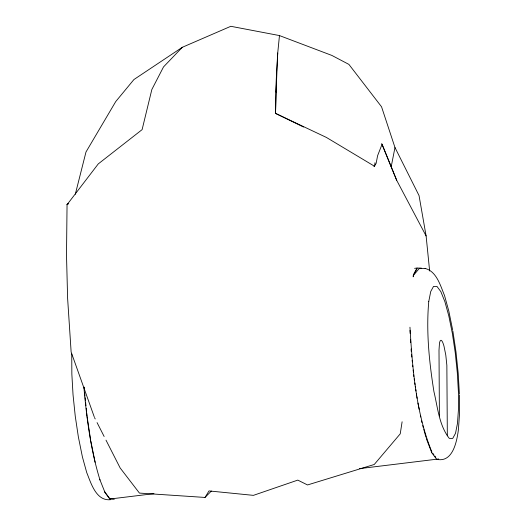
<?xml version="1.0" encoding="UTF-8"?>
<svg xmlns="http://www.w3.org/2000/svg" width="526" height="526" viewBox="0 0 526 526"><rect width="100%" height="100%" fill="white"/><g stroke="black" fill="none" stroke-linecap="round" stroke-linejoin="round"><path stroke-width="0.79" d="M75.297 194.291L85.988 151.988L115.727 101.584L133.926 79.544L182.318 47.287L230.829 26.3L279.464 35.571L277.735 53.001L276.058 92.155M182.318 47.287L163.52 66.914L151.843 89.519L142.105 129.639L98.263 163.908L67.052 204.673L66.506 255.281L67.617 298.367L71.135 352.025L94.187 416.71M277.735 53.001L276.452 74.317L275.539 113.386L303.528 127.029M276.452 74.317L275.539 113.386L326.396 137.431L374.65 166.334L374.972 162.725M402.114 421.78L400.233 433.832L374.249 464.484L307.532 484.952L297.782 480.113L253.414 495.36L209 490.929L205.008 497.445L139.443 493.086L120.145 467.949L106.002 440.157M391.199 166.755L394.973 147.523L381.547 106.785L348.909 64.402L331.873 55.434L279.464 35.571M413.206 276.058L413.515 274.5L417.033 268.056L421.365 268.109M413.14 276.821L413.443 275.256M414.225 273.822L416.96 268.812M374.006 166.637L376.116 163.441L377.609 155.67L382.08 144.236L396.676 180.267L426.113 235.957L429.643 271.008M205.008 497.445L211.353 491.054M68.242 203.68L67.052 204.673L68.288 203.621M67.052 204.673L68.308 203.615M414.587 268.352L417.033 268.056M153.967 493.664L113.997 498.53L109.658 498.477L104.753 491.856M359.534 468.62L438.664 458.974M114.273 499.246L109.934 499.194L105.075 492.652M110.467 499.7C96.002 501.179 90.945 482.881 86.731 472.591L82.411 456.943L78.354 436.863L75.251 416.178L73.035 394.776L71.852 374.111L71.74 353.952M425.199 268.444L419.36 268.378L413.561 275.23L413.331 276.124M425.107 268.418C436.718 271.409 440.459 285.828 444.509 295.474L448.823 311.122L452.715 330.269M431.839 452.84L436.665 459.31C452.985 463.018 456.91 441.038 458.409 429.696L459.494 414.113L459.422 395.013M432.878 453.392L433.851 454.701M434.824 456.009L435.798 457.318M431.905 452.084L431.866 452.005C415.908 412.555 412.542 369.298 409.958 327.211M94.463 417.48L95.206 418.946M97.067 422.602L104.141 436.501M394.973 147.523L419.038 195.573L426.113 235.957M381.672 143.578L396.676 180.267M431.8 452.768L426.356 438.704M99.736 479.344L105.036 492.573M422.733 425.567L423.371 427.888M423.798 429.433L425.928 437.159M100.019 480.06C91.011 450.992 86.987 420.688 84.18 390.476L83.996 387.241M417.933 403.047L419.196 409.267M420.458 415.481L420.774 417.033M421.563 420.918L421.878 422.477M90.853 441.307L95.114 462.282M452.886 331.196L455.983 351.887L458.199 373.289L459.382 393.954M414.192 378.898L414.435 380.515M414.797 382.941L415.04 384.552M415.277 386.169L415.52 387.787M415.764 389.404L416.007 391.022M416.368 393.448L416.612 395.059M416.855 396.676L417.098 398.294M87.184 417.092L90.696 440.532M411.562 354.623L411.812 357.049M412.147 360.284L412.318 361.901M412.654 365.143L412.818 366.76M413.153 369.995L413.41 372.428M413.66 374.854L413.824 376.471M84.627 392.81L84.962 396.045M85.133 397.669L85.468 400.904M85.633 402.522L85.968 405.756M86.225 408.189L86.56 411.424M86.724 413.041L87.06 416.283M410.024 330.394L410.208 333.622M410.536 339.27L410.721 342.505M411.089 348.962L411.227 351.381M84.232 387.156L84.416 390.384M439.401 416.027L439 350.198L439.499 342.926L440.124 340.94L440.939 340.269A16.694 3.051 83.1 0 1 443.977 346.108L445.785 355.024L446.857 365.32L447.33 435.765M428.762 301.503C426.067 331.584 429.196 361.868 433.924 391.587C437.717 407.38 439.006 425.133 449.27 438.368L452.728 438.414L455.529 433.273L457.488 423.305L458.475 409.189L458.409 391.883L457.298 372.572L455.227 352.565L452.327 333.228L448.803 315.876L444.897 301.7L440.86 291.66L436.988 286.44L433.529 286.4L430.722 291.535L428.762 301.503"/></g></svg>
